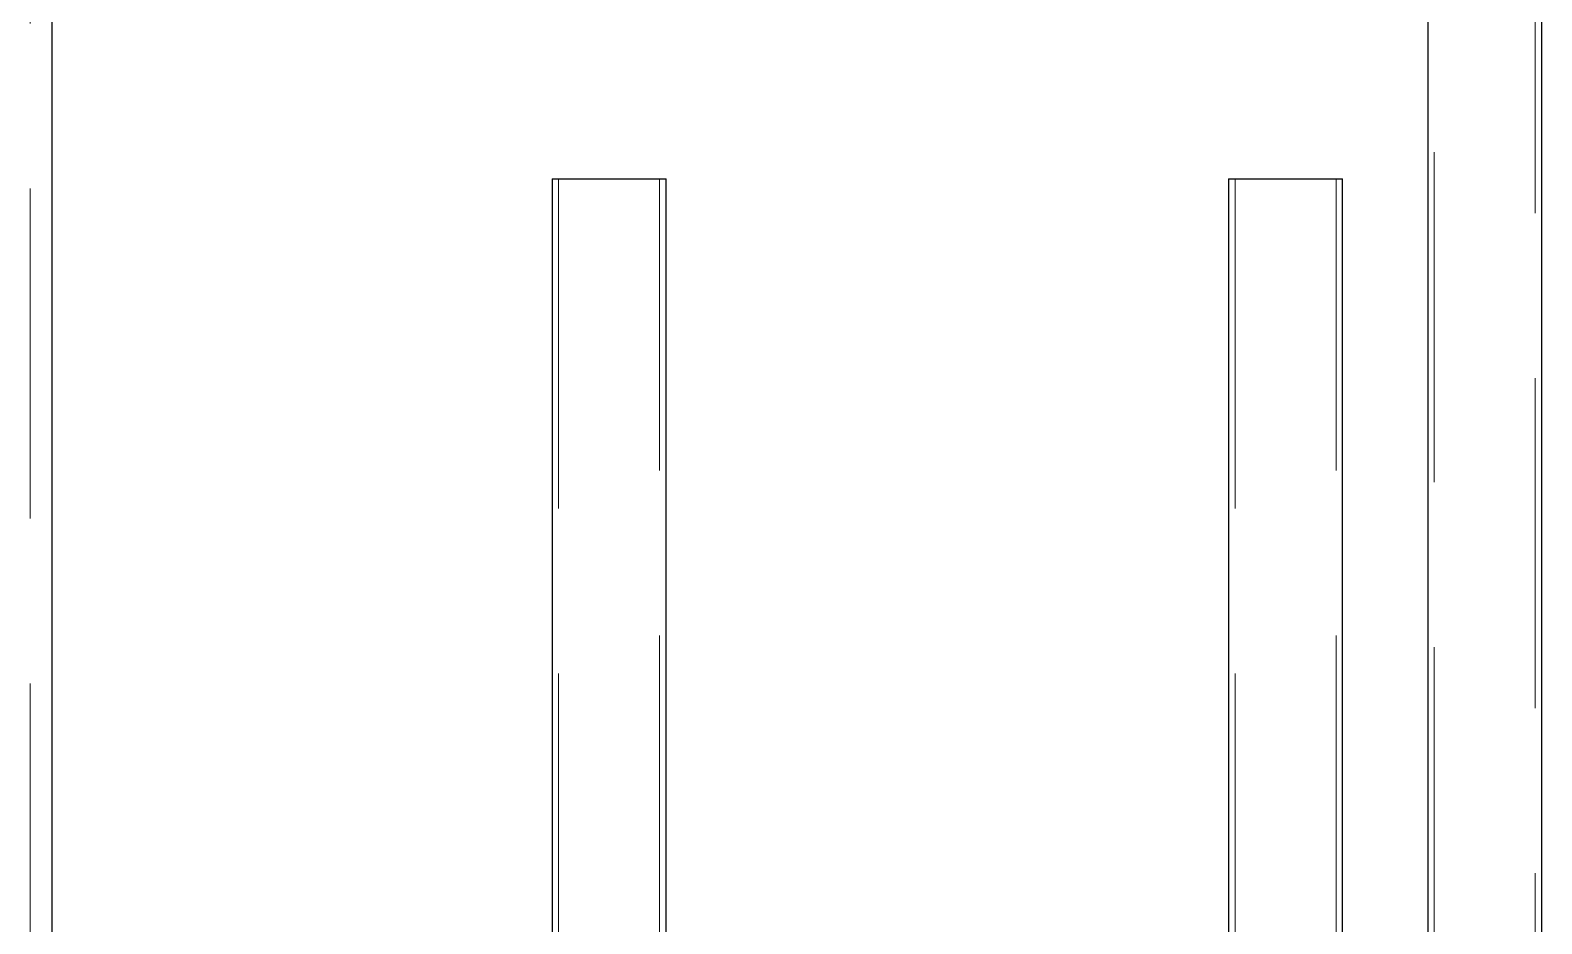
# Model space of a CAD drawing. Header units: millimetres. Extents: x 122 to 2816, y -707 to 556.
# Drawn here: x 669.21 to 675.03, y 314.57 to 318.01 of the extents above; entities that cross this region are included whole.
import ezdxf

# ---------------------------------------------------------------- set-up
doc = ezdxf.new("R2010")
doc.units = ezdxf.units.MM
doc.linetypes.add('HIDDEN', pattern=[1.905, 1.27, -0.635])

msp = doc.modelspace()

# ---------------------------------------------------------------- linework, layer by layer
at = {"color": 7, "linetype": 'HIDDEN', "lineweight": 18}
for p, q in [((674.619578, 327.067877), (674.619578, 302.067877)), ((675.008305, 302.067877), (675.008305, 327.067877)), ((669.213953, 298.988383), (669.213953, 326.26111)), ((671.248281, 317.440991), (671.248281, 301.077354)), ((671.637009, 301.077354), (671.637009, 317.440991)), ((673.852992, 317.440991), (673.852992, 301.077354)), ((674.24172, 301.077354), (674.24172, 317.440991))]:
    msp.add_line(p, q, dxfattribs=at)
at = {"color": 7, "linetype": 'Continuous', "lineweight": 25}
for p, q in [((674.594396, 321.976968), (674.594396, 310.730444)), ((675.033487, 310.730444), (675.033487, 321.976968)), ((669.298226, 314.433637), (669.298226, 319.088383)), ((671.2231, 317.440991), (671.2231, 311.77353)), ((671.2231, 317.440991), (671.662191, 317.440991)), ((671.662191, 311.77353), (671.662191, 317.440991)), ((673.82781, 317.440991), (673.82781, 313.031204)), ((673.82781, 317.440991), (674.047356, 317.440991)), ((674.047356, 317.440991), (674.266901, 317.440991)), ((674.266901, 312.895254), (674.266901, 317.440991))]:
    msp.add_line(p, q, dxfattribs=at)

doc.saveas('drawing.dxf')
